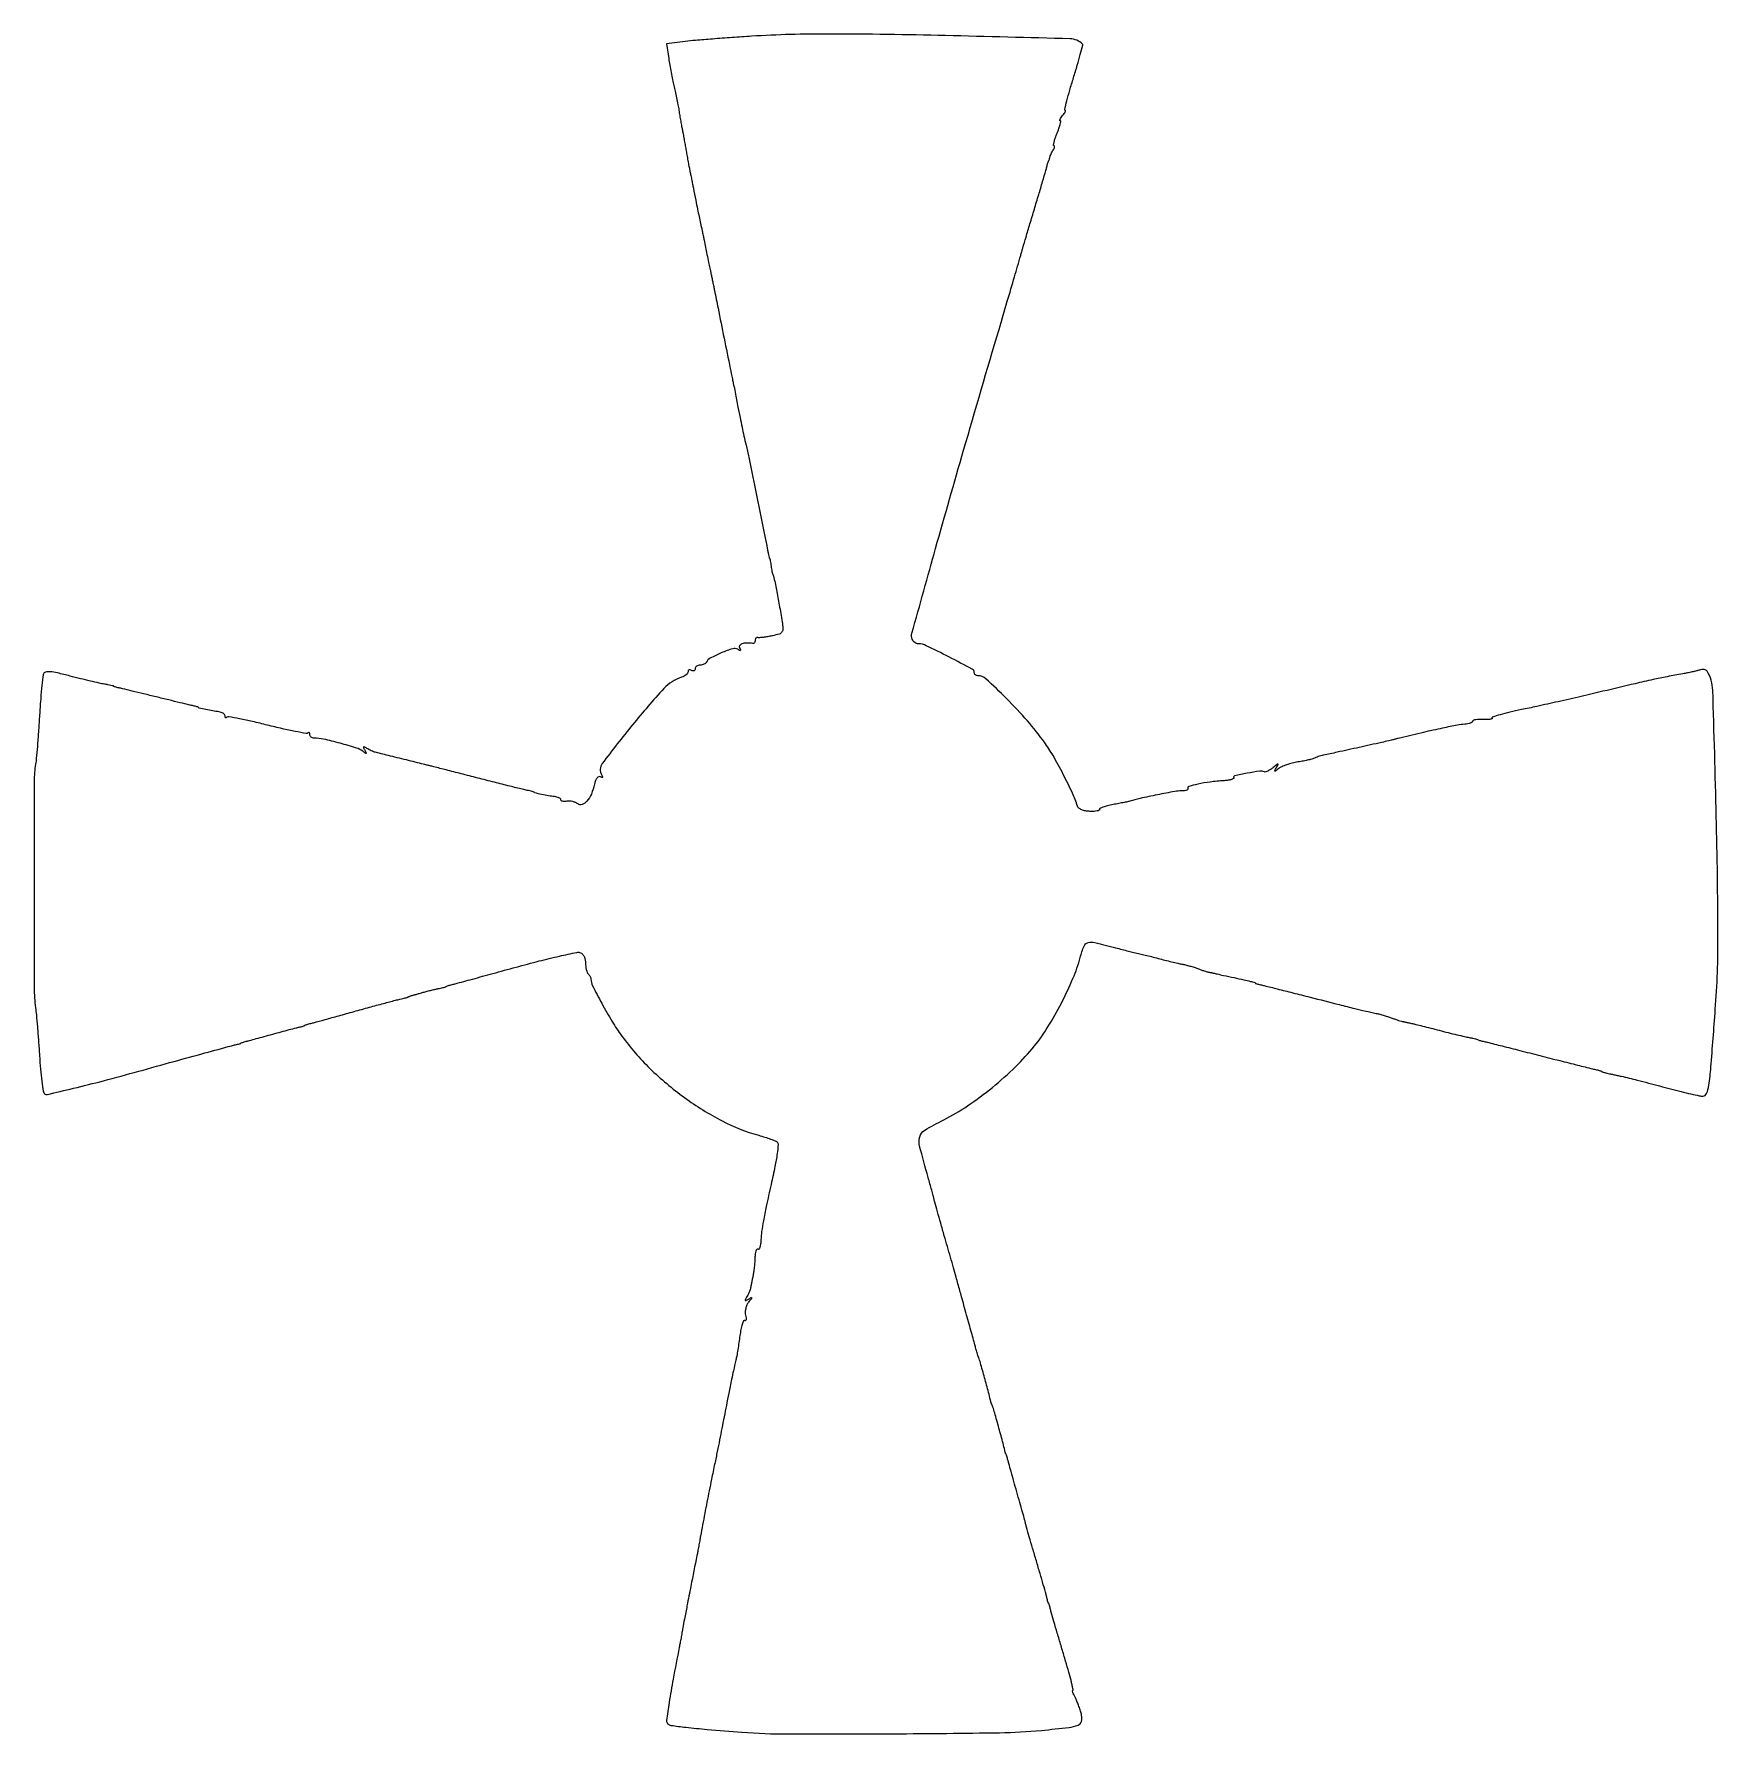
# Model space of a CAD drawing. Extents: x 1 to 477, y 0 to 482.
import ezdxf

# ---------------------------------------------------------------- set-up
doc = ezdxf.new("R2010")
doc.units = 0

msp = doc.modelspace()

# ---------------------------------------------------------------- linework, layer by layer
msp.add_lwpolyline([(204, 480.95668, 0.002057), (198.443776, 480.591056, 0.002082), (192.912604, 480.181072, 0.002026), (188.100782, 479.78464, 0.008489), (185.213121, 479.485481), (179.926243, 478.846872), (180.520983, 474.673436, 0.007212), (180.812339, 472.820659, 0.00475), (181.198409, 470.697822, 0.004779), (181.613455, 468.639299, 0.009199), (181.991949, 467, -0.006989), (182.367298, 465.406478, -0.004164), (182.771702, 463.5, -0.004167), (183.143094, 461.593156, -0.007192), (183.41598, 460, 0.002481), (183.657671, 458.504411, 0.002018), (183.931026, 456.904412, 0.002038), (184.194809, 455.432461, 0.005314), (184.400071, 454.37672, -0.004083), (184.606548, 453.328512, -0.001618), (184.873789, 451.885243, -0.001601), (185.152299, 450.325063, -0.002008), (185.400071, 448.87672, 0.002663), (185.654478, 447.401214, 0.001919), (185.953417, 445.757537, 0.001938), (186.249761, 444.19663, 0.004201), (186.492204, 443, -0.001304), (186.729662, 441.861901, -0.000767), (187.007933, 440.5, -0.000767), (187.281863, 439.138051, -0.001311), (187.505842, 438, 0.000692), (188.176901, 434.567912, 0.001622), (188.69041, 432.004675, 0.002098), (189.125285, 429.914803, 0.002709), (189.542976, 428, -0.001684), (189.789859, 426.879263, -0.001072), (190.069976, 425.573438, -0.001077), (190.33926, 424.291265, -0.002001), (190.551264, 423.25, 0.000194), (191.354927, 419.228514, 0.000963), (191.812179, 416.967701, 0.001636), (192.151257, 415.334922, 0.001781), (192.491712, 413.75, -0.001591), (192.715816, 412.708654, -0.000862), (192.985154, 411.426562, -0.000859), (193.254795, 410.120694, -0.001358), (193.481023, 409, 0.000698), (194.483173, 404.001542, 0.000159), (196.194972, 395.538848, 0.000107), (197.936269, 386.953828, 0.001649), (198.546199, 384, -0.001908), (198.812619, 382.706377, -0.000597), (199.20219, 380.765625, -0.000597), (199.631995, 378.597627, -0.00066), (200.042376, 376.5, 0.001365), (200.711257, 373.106486, 0.002469), (201.280187, 370.332342, 0.0028), (201.822876, 367.820908, 0.002591), (202.407499, 365.25, -0.006292), (203.163137, 361.809464, -0.000322), (205.463843, 350.630171, -0.000321), (207.751036, 339.443729, -0.006333), (208.40753, 336, 0.005583), (208.592064, 335.024052, 0.007927), (208.779546, 334.160937, 0.004869), (208.954895, 333.442797, 0.106357), (209.05069, 333.25, -0.111932), (209.140239, 333.064676, -0.007521), (209.26489, 332.485938, -0.010517), (209.389717, 331.784309, -0.00767), (209.5, 331, 0.007771), (209.610443, 330.215692, 0.010651), (209.735756, 329.514062, 0.007641), (209.861072, 328.935558, 0.112929), (209.951511, 328.75, -0.119639), (210.220229, 328.179607, -0.001579), (211.000491, 324.309918, -0.004642), (211.821003, 319.962103, -0.003662), (212.630916, 315.241544, -0.025752), (212.848103, 313.294743, -0.17027), (212.583775, 312.367479, -0.164734), (211.793119, 311.791896, -0.023727), (209.83272, 311.280284, -0.009759), (208.501669, 311.026618, -0.012246), (207.258674, 310.845986, -0.010466), (206.217217, 310.742661, -0.08836), (205.75, 310.78874, 0.135886), (205.464613, 310.790009, 0.137074), (205.220313, 310.644192, 0.114176), (205.05638, 310.36623, 0.076522), (205, 310, -0.075146), (204.943594, 309.626809, -0.101574), (204.779687, 309.328536, -0.119953), (204.535622, 309.151665, -0.137085), (204.25, 309.118421, 0.041836), (202.578993, 309.240586, 0.081311), (201.264618, 309.011025, 0.163197), (200.606969, 308.501971, 0.293549), (200.595492, 307.845492, -0.029025), (200.851175, 307.372465, -0.357228), (200.804182, 307.187414, -0.281563), (200.587993, 307.16856, -0.022916), (200.069383, 307.457119, 0.218012), (198.658613, 307.633342, 0.022386), (195.421962, 306.452599, 0.024195), (192.303697, 304.973342, 0.166834), (191.166667, 303.75, -0.12921), (190.936478, 303.462547, -0.058488), (190.515104, 303.220312, -0.052342), (189.983289, 303.055626, -0.048968), (189.416667, 303, 0.073123), (188.875334, 302.920406, 0.087712), (188.416146, 302.688914, 0.100542), (188.109176, 302.344835, 0.132785), (188, 301.940983, -0.108972), (187.921712, 301.586039, -0.182303), (187.70625, 301.3746, -0.161196), (187.3821, 301.343488, -0.082592), (187, 301.5, 0.075954), (186.617578, 301.662569, 0.153151), (186.29375, 301.645195, 0.186776), (186.07938, 301.454571, 0.119226), (186, 301.126405, -0.152468), (185.868306, 300.704571, -0.06358), (185.465457, 300.256409, -0.054775), (184.876461, 299.851581, -0.046381), (184.18028, 299.557219, 0.130929), (179.193653, 296.377051, 0.014618), (170.297321, 286.099354, 0.010124), (161.735778, 275.158509, 0.308603), (161.586926, 271.85935, -0.028646), (161.830996, 271.408625, -0.267723), (161.813137, 271.196911, -0.354906), (161.638058, 271.146303, -0.038239), (161.23588, 271.354218, 0.233112), (160.763651, 271.399468, 0.132311), (160.287673, 271.055616, 0.077989), (159.858433, 270.316986, 0.036693), (159.534073, 269.258726, -0.044122), (158.644828, 266.503991, -0.077412), (157.38578, 264.47306, -0.127308), (156.022882, 263.524402, -0.262587), (154.781256, 263.72319, 0.066709), (154.162807, 264.093163, 0.041882), (153.362306, 264.360379, 0.041421), (152.514024, 264.493507, 0.058379), (151.75, 264.460059, -0.037293), (151.079534, 264.402374, -0.061189), (150.514062, 264.465372, -0.087445), (150.132305, 264.630218, -0.252342), (150, 264.87568, 0.211398), (149.875119, 265.157849, 0.066119), (149.485938, 265.427216, 0.052924), (148.920019, 265.645177, 0.037367), (148.25, 265.772082, -0.014861), (146.547248, 266.015873, -0.009524), (144.586199, 266.395008, -0.002648), (142.642195, 266.820183, -0.350977), (142.5, 266.997799, 0.331991), (142.446834, 267.069045, 0.004883), (141.9125, 267.222039, 0.011043), (141.26676, 267.384871, 0.006792), (140.5, 267.549377, -0.010727), (139.18839, 267.841594, -0.000766), (135.5625, 268.737361, -0.001078), (131.241999, 269.821652, -0.000814), (126.5, 271.030811, 0.000125), (121.793824, 272.237742, 0.000174), (117.584375, 273.314601, 0.000104), (114.03668, 274.220065, 0.002295), (113, 274.479361, -0.000813), (112.077651, 274.707158, -0.000096), (110.03125, 275.216522, -0.000115), (107.598708, 275.823092, -0.000095), (105, 276.472254, 0.000275), (102.437413, 277.111413, 0.000369), (100.115625, 277.687335, 0.000252), (98.166667, 278.168207, 0.003955), (97.5, 278.326757, -0.036837), (97.018889, 278.47517, -0.014554), (96.381176, 278.746269, -0.014311), (95.706524, 279.080264, -0.017391), (95.095492, 279.432629, 0.014917), (94.406661, 279.83441, 0.32476), (94.187591, 279.805807, 0.335229), (94.151684, 279.591526, 0.015377), (94.53745, 278.904508, -0.009327), (94.964287, 278.165433, -0.431324), (94.916388, 278.015566, -0.276866), (94.716556, 278.034241, -0.006647), (93.941958, 278.619042, 0.09039), (92.189669, 279.53059, 0.00868), (87.553137, 280.87404, 0.010645), (82.889527, 282.032025, 0.054902), (80.25, 282.329955, -0.078471), (79.772495, 282.406683, -0.090355), (79.367188, 282.626091, -0.10048), (79.096199, 282.951684, -0.12409), (79, 283.333333, 0.05513), (78.961741, 283.679271, 0.165942), (78.839475, 283.879058, 0.256246), (78.661085, 283.913556, 0.119243), (78.45353, 283.786864, -0.245345), (77.967269, 283.634198, -0.003476), (74.863637, 284.211554, -0.008715), (71.22031, 284.981646, -0.005519), (67, 286, 0.005519), (62.77969, 287.018354, 0.008715), (59.136363, 287.788446, 0.003476), (56.032731, 288.365802, 0.245345), (55.54647, 288.213136, -0.110091), (55.3386, 288.081039, -0.251994), (55.160525, 288.107389, -0.175829), (55.038521, 288.292764, -0.058562), (55, 288.620529, 0.167875), (54.868924, 288.999922, 0.081052), (54.485937, 289.352266, 0.066162), (53.919478, 289.625805, 0.051357), (53.25, 289.772082, -0.014859), (51.54239, 290.016562, -0.009618), (49.58242, 290.395853, -0.002702), (47.643273, 290.82093, -0.350813), (47.5, 291, 0.318528), (47.44912, 291.071764, 0.00847), (47.059375, 291.201089, 0.014701), (46.575017, 291.337252, 0.009151), (46, 291.469676, -0.00663), (45.015371, 291.69121, -0.000477), (42.296875, 292.343578, -0.000669), (39.056491, 293.129049, -0.000506), (35.5, 294, 0.000506), (31.943509, 294.870951, 0.000669), (28.703125, 295.656422, 0.000477), (25.984629, 296.30879, 0.00663), (25, 296.530324, -0.009493), (24.42499, 296.66316, -0.015226), (23.940625, 296.800591, -0.009051), (23.55235, 296.931427, -0.316934), (23.5, 297.005719, 0.346978), (23.441858, 297.079416, 0.003242), (22.723406, 297.246419, 0.008979), (21.869888, 297.422949, 0.005476), (20.856275, 297.602209, -0.013886), (19.400564, 297.884981, -0.003055), (16.91852, 298.454993, -0.003176), (14.056186, 299.149998, -0.003049), (11.163615, 299.890595, 0.007771), (7.572737, 300.77393, 0.03682), (5.480294, 301.094575, 0.075604), (4.233567, 301.004066, 0.250288), (3.631729, 300.482686, 0.065172), (3.415282, 299.583605, 0.002919), (3.095369, 296.403104, 0.004865), (2.773805, 292.614837, 0.003457), (2.484006, 288.362069, -0.00225), (2.198642, 284.019897, -0.002738), (1.890847, 279.956358, -0.002304), (1.597523, 276.541466, -0.019136), (1.398254, 275, 0.041108), (0.987203, 270.156081, 0.000575), (0.947959, 240.773604, 0.000681), (0.982184, 211.719743, 0.03394), (1.385492, 206, -0.011577), (1.612261, 204.038455, -0.002419), (1.913344, 200.590625, -0.002537), (2.223146, 196.585166, -0.002397), (2.498591, 192.5, 0.006948), (2.796514, 188.609443, 0.010194), (3.175637, 185.199022, 0.005945), (3.58371, 182.364632, 0.156984), (3.924197, 181.688158, 0.261193), (4.6637, 181.473832, 0.001443), (12.078993, 183.223855, 0.005618), (20.599025, 185.362064, 0.003477), (30.562521, 188.056096, -0.000419), (40.577467, 190.829886, -0.000641), (49.266313, 193.21657, -0.000213), (56.786701, 195.268486, -0.017807), (57.950679, 195.541426, 0.008908), (58.544616, 195.669593, 0.014356), (59.044887, 195.802172, 0.008081), (59.448586, 195.928791, 0.323281), (59.5, 196, -0.309392), (59.550365, 196.073602, -0.00818), (59.940625, 196.217934, -0.014386), (60.424998, 196.372613, -0.008997), (61, 196.527019, 0.004542), (61.905653, 196.761585, 0.000598), (63.821875, 197.278965, 0.000694), (66.092792, 197.898416, 0.000582), (68.5, 198.561649, -0.001454), (70.907213, 199.220369, -0.00174), (73.178125, 199.826224, -0.001494), (75.095355, 200.324456, -0.011491), (76, 200.53463, 0.009161), (76.575018, 200.665403, 0.014723), (77.059375, 200.800176, 0.008491), (77.449082, 200.928375, 0.319226), (77.5, 201, -0.310758), (77.550445, 201.073327, -0.008225), (77.940625, 201.215382, -0.014435), (78.424996, 201.367256, -0.009021), (79, 201.518331, 0.007055), (80.020386, 201.782139, 0.000367), (83.290625, 202.679602, 0.000581), (87.177073, 203.754097, 0.000422), (91.5, 204.958606, -0.001167), (95.858846, 206.166123, -0.001519), (99.85625, 207.250417, -0.001129), (103.211361, 208.141435, -0.013913), (104.5, 208.442476, 0.00659), (105.284303, 208.613627, 0.008994), (105.985937, 208.789812, 0.006338), (106.565645, 208.95443, 0.096219), (106.75, 209.05069, -0.057287), (106.894344, 209.140906, -0.014657), (107.146875, 209.252122, -0.014736), (107.444534, 209.362826, -0.01447), (107.75, 209.456533, 0.00146), (108.187224, 209.578309, 0.00024), (109.03134, 209.816509, 0.000264), (110.024165, 210.097753, 0.000233), (111.058817, 210.391957, -0.00572), (112.180352, 210.697606, -0.004143), (113.436204, 211.013387, -0.004185), (114.634119, 211.293474, -0.009105), (115.558817, 211.483913, 0.007136), (116.303026, 211.634127, 0.011603), (116.929777, 211.785278, 0.005363), (117.446266, 211.928541, 0.334026), (117.5, 212, -0.310866), (117.550452, 212.073305, -0.008229), (117.940625, 212.215181, -0.014439), (118.424995, 212.366835, -0.009023), (119, 212.517648, 0.006784), (120.085761, 212.797235, 0.00017), (125.003274, 214.136708, 0.000366), (130.772564, 215.71484, 0.000249), (137.330296, 217.517314, -0.004821), (143.882758, 219.254062, -0.007244), (149.63373, 220.630778, -0.003414), (154.524822, 221.69196, -0.144297), (155.580296, 221.607561, -0.12396), (156.123748, 221.225244, -0.064364), (156.582962, 220.528166, -0.057905), (156.894399, 219.642915, -0.055708), (157, 218.698051, 0.028748), (157.055257, 217.737779, 0.030343), (157.220312, 216.807657, 0.031844), (157.460823, 216.030041, 0.105836), (157.75, 215.583333, -0.03825), (158.038332, 215.247157, -0.033966), (158.284916, 214.857813, -0.035562), (158.458227, 214.475453, -0.082129), (158.5178, 214.166667, 0.109842), (159.009219, 212.205335, 0.008139), (161.580102, 207.274184, 0.012321), (164.521451, 202.154895, 0.020314), (167.283978, 198, 0.042923), (175.201041, 188.848164, 0.036107), (185.012161, 180.590455, 0.036845), (195.642026, 174.017544, 0.051861), (206, 169.922246, -0.007445), (207.772963, 169.397463, -0.009717), (209.377478, 168.862, -0.007616), (210.697304, 168.370081, -0.084297), (211.178648, 168.081422, -0.239761), (211.500009, 167.303536, -0.014761), (211.220778, 164.73752, -0.015683), (210.605184, 161.135687, -0.005492), (209.501829, 156, 0.002393), (208.132018, 149.811096, 0.007831), (207.310106, 145.701065, 0.011686), (206.833085, 142.713621, 0.02379), (206.625663, 140.346324, -0.023077), (206.524181, 139.168809, -0.045652), (206.316601, 138.254957, -0.075381), (206.046023, 137.715729, -0.395942), (205.75, 137.655341, 0.37005), (205.458707, 137.609504, 0.092266), (205.198484, 137.156969, 0.052113), (205.007411, 136.35437, 0.02579), (204.92569, 135.309017, -0.012563), (204.860793, 134.05177, -0.007963), (204.725083, 132.590774, -0.007997), (204.545894, 131.159455, -0.014625), (204.347123, 130, 0.000074), (204.139432, 128.969531, 0.000074), (203.932373, 127.940625, 0.000072), (203.752079, 127.043368, 0.000297), (203.643313, 126.5, -0.04015), (203.506411, 126.018883, -0.015818), (203.244939, 125.381176, -0.015536), (202.917538, 124.706537, -0.018747), (202.567371, 124.095492, 0.014917), (202.16559, 123.406661, 0.32476), (202.194193, 123.187591, 0.335229), (202.408474, 123.151684, 0.015377), (203.095492, 123.53745, -0.009181), (203.88076, 123.991271, -0.557084), (203.998196, 123.925449, -0.179293), (203.920858, 123.685187, -0.00381), (203.131976, 122.697285, 0.066574), (202.647137, 121.903859, 0.047811), (202.319959, 120.916631, 0.048185), (202.188426, 119.896073, 0.072039), (202.288717, 119.003946, -0.028489), (202.437671, 118.264634, -0.075394), (202.433017, 117.726581, -0.198601), (202.282797, 117.482256, -0.304144), (202.043045, 117.473397, 0.443228), (201.707916, 117.376724, 0.035782), (201.322058, 116.421779, 0.03011), (200.956481, 115.003493, 0.01633), (200.670513, 113.224777, -0.004523), (200.400803, 111.250851, -0.004164), (200.08836, 109.226966, -0.004161), (199.779816, 107.427559, -0.013744), (199.534209, 106.25, 0.001601), (198.840483, 103.28595, 0.003147), (198.311163, 100.92346, 0.003787), (197.883158, 98.88079, 0.004319), (197.505283, 96.919473, -0.003003), (196.85532, 93.497459, -0.000511), (195.571481, 86.988041, -0.000518), (194.274028, 80.48018, -0.002898), (193.555441, 77, 0.002938), (192.645454, 72.591074, 0.000968), (191.358154, 66.098263, 0.000823), (190.115557, 59.71107, 0.005398), (189.532223, 56.5, -0.001901), (189.300075, 55.169245, -0.001269), (189.024544, 53.646875, -0.001277), (188.749836, 52.171944, -0.002507), (188.52237, 51, 0.000233), (186.801381, 42.343904, 0.00082), (185.707021, 36.778322, 0.001195), (184.971617, 32.956991, 0.004233), (184.526381, 30.5, -0.001717), (184.292144, 29.169243, -0.001146), (184.015185, 27.646875, -0.001154), (183.739841, 26.171937, -0.002266), (183.512758, 25, 0.003228), (181.789674, 16.014863, 0.008), (180.675458, 9.405635, 0.003973), (179.939908, 4.299579, 0.234281), (180.2312, 3.435467, 0.162492), (181.235194, 2.933994, 0.006493), (185.342164, 2.405096, 0.007699), (191.388275, 1.800337, 0.001937), (201.254132, 1.005198, 0.018649), (214.167243, 0.498049, 0.002007), (244.082563, 0.559492, 0.001871), (274.131336, 0.854324, 0.021219), (286, 1.519494, 0.003837), (293.796025, 2.349696, 0.061596), (296.366855, 2.970108, 0.237196), (297.328909, 4.012842, 0.129172), (297.369001, 5.796689, 0.015964), (297.046746, 6.977716, 0.011019), (296.610247, 8.293402, 0.011122), (296.134011, 9.541125, 0.022246), (295.692688, 10.5, -0.010993), (295.309993, 11.284518, -0.016534), (295.014431, 11.985938, -0.011418), (294.806104, 12.569484, -0.232678), (294.83102, 12.75, 0.058579), (294.890044, 12.864109, 0.044394), (294.927887, 13, 0.045384), (294.940457, 13.136004, 0.074752), (294.923489, 13.25, -0.018237), (294.87945, 13.415198, -0.001378), (294.777759, 13.867188, -0.001899), (294.659965, 14.407259, -0.001444), (294.534829, 15, 0.016958), (294.29549, 15.98192, 0.001194), (293.526576, 18.703125, 0.001688), (292.590767, 21.943485, 0.001271), (291.540814, 25.5, -0.000886), (290.487887, 29.056505, -0.001175), (289.543063, 32.296875, -0.000834), (288.76178, 35.016973, -0.011732), (288.505985, 36, 0.009056), (288.359642, 36.575008, 0.014504), (288.211755, 37.059375, 0.008288), (288.072934, 37.449442, 0.312711), (288, 37.5, -0.319258), (287.928382, 37.550919, -0.008492), (287.800234, 37.940625, -0.014724), (287.665526, 38.424982, -0.009162), (287.534829, 39, 0.016743), (287.295923, 39.981982, 0.001179), (286.529645, 42.703125, 0.001667), (285.597214, 45.943485, 0.001255), (284.551262, 49.5, -0.000894), (283.502521, 53.056505, -0.001185), (282.561631, 56.296875, -0.000841), (281.783747, 59.016983, -0.011838), (281.529405, 60, 0.009628), (281.288372, 60.948848, 0.000909), (280.648455, 63.2625, 0.001164), (279.873961, 66.018214, 0.000916), (279.022535, 69, -0.000847), (278.170663, 71.981785, -0.001075), (277.394822, 74.7375, -0.00084), (276.753036, 77.05101, -0.00889), (276.509564, 78, 0.008259), (276.358297, 78.592701, 0.010574), (276.198563, 79.132812, 0.008642), (276.048323, 79.577264, 0.083986), (275.951511, 79.75, -0.067535), (275.864052, 79.894736, -0.017873), (275.765402, 80.146875, -0.0178), (275.672802, 80.444536, -0.01745), (275.600922, 80.75, 0.01588), (275.132909, 82.767274, 0.002037), (273.974305, 87.056887, 0.001736), (272.771813, 91.37916, 0.02149), (272.238651, 93, -0.004124), (272.013894, 93.610943, -0.004541), (271.806528, 94.20625, -0.004239), (271.638349, 94.717805, -0.022943), (271.562289, 95, 0.011139), (271.035069, 97.15744, 0.001817), (269.904836, 101.3125, 0.001358), (268.729705, 105.526777, 0.019689), (268.251244, 107, -0.006545), (268.021964, 107.64753, -0.005184), (267.790599, 108.353125, -0.005243), (267.589578, 109.012297, -0.013009), (267.4601, 109.5, 0.007852), (267.293147, 110.156073, 0.000563), (266.799245, 111.96875, 0.000791), (266.204351, 114.129003, 0.000597), (265.544336, 116.5, -0.000223), (264.831404, 119.053695, -0.000187), (264.076691, 121.765625, -0.000188), (263.388297, 124.246448, -0.000515), (262.904366, 126, 0.000487), (261.856617, 129.797418, 0.001464), (261.131417, 132.386362, 0.001037), (260.271714, 135.397398, 0.000152), (258.513607, 141.5, -0.000755), (257.49357, 145.056781, -0.000999), (256.576318, 148.29802, -0.000711), (255.81654, 151.018279, -0.009925), (255.563724, 152.003897, 0.007045), (255.350861, 152.854071, 0.001358), (254.939622, 154.386755, 0.001445), (254.449797, 156.172278, 0.001333), (253.936367, 158.003897, -0.005645), (251.527937, 166.889974, -0.130148), (251.542158, 169.496406, -0.195587), (252.935122, 171.326502, -0.01577), (258.346371, 174.299335, 0.03091), (265.098206, 178.279233, 0.022304), (272.116817, 183.494325, 0.022249), (278.668339, 189.335265, 0.030016), (284.010754, 195.207719, 0.031174), (287.809678, 200.576228, 0.018936), (291.645836, 207.344578, 0.01899), (294.920803, 214.304807, 0.034478), (296.97506, 220.246185, -0.029614), (298.052419, 223.463047, -0.234108), (299.191303, 224.479148, -0.126893), (301.097936, 224.509871, -0.006827), (306.996103, 223.003949, 0.00218), (308.828008, 222.518045, 0.002368), (310.61439, 222.061565, 0.002224), (312.148466, 221.684528, 0.011575), (313, 221.5, -0.011575), (313.851534, 221.315472, -0.002224), (315.38561, 220.938435, -0.002368), (317.171992, 220.481955, -0.00218), (319.003897, 219.996051, 0.003532), (320.888362, 219.501656, 0.00325), (322.832536, 219.019684, 0.003246), (324.571426, 218.612507, 0.010731), (325.723884, 218.376417, -0.015215), (326.739593, 218.158833, -0.008477), (327.963111, 217.835432, -0.008449), (329.190949, 217.466003, -0.013541), (330.223884, 217.104979, 0.005746), (331.150298, 216.76489, 0.0064), (332.051703, 216.458615, 0.005951), (332.825935, 216.216709, 0.033147), (333.25, 216.119801, -0.00428), (333.55547, 216.068321, -0.004583), (333.853125, 216.012716, -0.004353), (334.107989, 215.960375, -0.021437), (334.25, 215.923489, 0.018972), (334.593459, 215.832469, 0.000918), (335.747098, 215.575368, 0.000984), (337.488785, 215.194165, 0.000213), (340.5, 214.542652, -0.002154), (343.305552, 213.924227, -0.007598), (345.100722, 213.491643, -0.003945), (346.385125, 213.150586, -0.337883), (346.5, 213, 0.317748), (346.550838, 212.928079, 0.008446), (346.940625, 212.797493, 0.014675), (347.424984, 212.659771, 0.009138), (348, 212.525497, -0.008371), (349.04158, 212.283959, -0.000351), (352.73125, 211.360241, -0.000606), (357.102167, 210.257073, -0.000431), (362, 209.010109, 0.000382), (370.290476, 206.898541, 0.002231), (374.660183, 205.809877, 0.004075), (377.73366, 205.085197, 0.004476), (380.723884, 204.433915, -0.013099), (381.739601, 204.194269, -0.007315), (382.963111, 203.852322, -0.007293), (384.190998, 203.470146, -0.011748), (385.223884, 203.104979, 0.005746), (386.150298, 202.76489, 0.0064), (387.051703, 202.458615, 0.005951), (387.825935, 202.216709, 0.033147), (388.25, 202.119801, -0.00428), (388.55547, 202.068321, -0.004583), (388.853125, 202.012716, -0.004353), (389.107989, 201.960375, -0.021437), (389.25, 201.923489, 0.017944), (389.415186, 201.87935, 0.001355), (389.867188, 201.77708, 0.001868), (390.407259, 201.658538, 0.00142), (391, 201.532517, -0.008805), (391.906804, 201.32568, -0.001138), (393.837113, 200.844816, -0.001327), (396.124795, 200.262932, -0.001108), (398.551873, 199.63299, 0.00264), (401.04839, 198.993186, 0.00266), (403.545145, 198.381452, 0.002594), (405.726211, 197.871299, 0.010734), (407.051873, 197.598272, -0.005583), (407.990481, 197.415019, -0.009138), (408.780863, 197.236402, -0.003364), (409.445136, 197.068723, -0.341634), (409.5, 196.997799, 0.318189), (409.550256, 196.926822, 0.008222), (409.940625, 196.796541, 0.014467), (410.424982, 196.658971, 0.009004), (411, 196.524457, -0.008384), (412.064504, 196.27683, -0.000273), (416.31875, 195.209233, -0.000524), (421.335555, 193.941777, -0.000364), (427, 192.5, 0.000364), (432.664445, 191.058223, 0.000524), (437.68125, 189.790767, 0.000273), (441.935496, 188.72317, 0.008384), (443, 188.475543, -0.009136), (443.575016, 188.34087, -0.014669), (444.059375, 188.202813, -0.008441), (444.449171, 188.071955, -0.317581), (444.5, 188, 0.316652), (444.550779, 187.927859, 0.008413), (444.940625, 187.795493, 0.014639), (445.424986, 187.655573, 0.009121), (446, 187.518689, 0.000139), (446.747302, 187.355353, 0.000052), (447.79375, 187.127053, 0.000052), (448.932927, 186.878773, 0.000063), (450, 186.646464, -0.004645), (452.287946, 186.12636, -0.004606), (454.572171, 185.562463, -0.002514), (457.7939, 184.718278, -0.000415), (464, 183.053189, 0.00479), (466.990578, 182.27881, 0.006041), (469.773007, 181.622297, 0.004874), (472.114159, 181.123591, 0.047425), (473.120875, 181.017138, 0.307711), (474.197351, 181.732393, 0.060961), (474.837586, 184.086592, 0.016274), (475.408025, 189.194549, 0.000866), (476.665007, 205.5, 0.0197), (477.418643, 226.536543, 0.005222), (476.947124, 260.14306, 0.001706), (475.950514, 295.873361, 0.131266), (474.320132, 301.290677, 0.154569), (474.011264, 301.556541, 0.068121), (473.485826, 301.700812, 0.058077), (472.8393, 301.711101, 0.048567), (472.165843, 301.576568, -0.013925), (471.321874, 301.346279, -0.004998), (470.108091, 301.063957, -0.004954), (468.7707, 300.780818, -0.00585), (467.5, 300.54036, 0.004167), (463.0141, 299.707112, 0.005975), (459.054203, 298.888147, 0.003795), (453.984725, 297.735973, 0.000743), (444.880854, 295.579804, -0.001712), (438.738188, 294.137541, -0.001408), (432.171718, 292.63894, -0.001421), (426.132452, 291.296566, -0.00378), (421.8101, 290.382898, 0.007127), (418.504207, 289.660943, 0.012358), (415.783643, 288.954733, 0.006429), (413.608124, 288.301857, 0.489225), (413.497342, 288.004301, -0.458519), (413.428101, 287.785327, -0.061853), (412.900884, 287.63306, -0.038004), (412.038278, 287.562479, -0.0187), (410.937242, 287.597422, 0.022411), (409.811371, 287.624793, 0.036797), (408.862815, 287.5353, 0.04306), (408.182885, 287.359005, 0.317857), (408, 287.100386, -0.254655), (407.848207, 286.821676, -0.05482), (407.339063, 286.566977, -0.044635), (406.611934, 286.369564, -0.029338), (405.75, 286.268047, 0.033472), (403.719037, 286.011818, 0.004434), (399.472223, 285.14526, 0.004708), (394.112887, 283.949225, 0.002799), (387.75, 282.428592, -0.000039), (386.953347, 282.233549, -0.000023), (386, 282.000266, -0.000023), (385.046651, 281.767075, -0.000039), (384.25, 281.572315, -0.00528), (382.247241, 281.105211, -0.000286), (375.907692, 279.700848, -0.000471), (369.666328, 278.328145, -0.00177), (365.746241, 277.484379, 0.014431), (365.020077, 277.30873, 0.013483), (364.28844, 277.087887, 0.013596), (363.649688, 276.856672, 0.043972), (363.246241, 276.655585, -0.072804), (362.753783, 276.444516, -0.008135), (361.566425, 276.149797, -0.00975), (360.132979, 275.84797, -0.007762), (358.575632, 275.576624, 0.021795), (356.961895, 275.248556, 0.020844), (355.358255, 274.777283, 0.021311), (353.979923, 274.242476, 0.066965), (353.133673, 273.727732, -0.005002), (352.271011, 273.044002, -0.272997), (352.072697, 273.018641, -0.443234), (352.023018, 273.163418, -0.007157), (352.5, 274, 0.00814), (352.999802, 274.880631, 0.56949), (352.928989, 275, 0.169108), (352.673508, 274.911048, 0.003089), (351.538264, 274, -0.023068), (350.787882, 273.445587, -0.031218), (350.059607, 273.021049, -0.032125), (349.438823, 272.757756, -0.19422), (349.096305, 272.773783, 0.143388), (347.746201, 272.971743, 0.011744), (344.19059, 272.387964, 0.008575), (340.631323, 271.653965, 0.515191), (340.413886, 271.137987, -0.422767), (340.34805, 270.877243, -0.055369), (339.765379, 270.621991, -0.038091), (338.835863, 270.408152, -0.019872), (337.653676, 270.277302, 0.01413), (333.703173, 269.88589, 0.021057), (330.280346, 269.301426, 0.017102), (327.660637, 268.645234, 0.496925), (327.445408, 268.088332, -0.326855), (327.424836, 267.825954, -0.122711), (327.106102, 267.600071, -0.063819), (326.4967, 267.447793, -0.03029), (325.687387, 267.401741, 0.046277), (323.720234, 267.22666, 0.004033), (318.786171, 266.281215, 0.005385), (313.892992, 265.2477, 0.022749), (311, 264.464408, -0.027402), (310.647891, 264.372578, -0.0012), (309.403777, 264.123071, -0.002033), (307.925733, 263.836576, -0.001449), (306.268176, 263.527246, 0.014996), (304.672469, 263.184484, 0.027027), (303.392998, 262.794832, 0.028666), (302.504181, 262.411718, 0.440685), (302.422895, 262.125098, -0.453006), (302.351534, 261.891835, -0.057641), (301.784417, 261.711386, -0.037195), (300.870267, 261.602508, -0.018662), (299.706547, 261.594515, -0.041143), (298.477005, 261.733663, -0.051829), (297.382714, 262.070367, -0.060965), (296.563472, 262.543623, -0.159269), (296.179027, 263.094515, 0.035363), (294.790574, 266.737884, 0.010599), (292.173554, 272.07365, 0.01097), (289.267773, 277.403675, 0.026111), (286.821054, 281.193495, 0.02362), (282.042879, 287.191044, 0.016403), (276.118587, 293.515353, 0.009865), (270.3059, 299.101335, 0.188636), (268.008658, 300, -0.083478), (267.623448, 300.064764, -0.092864), (267.296293, 300.251359, -0.100555), (267.077522, 300.529303, -0.117129), (267, 300.855689, 0.276975), (266.414151, 301.832138, 0.003566), (259.808619, 305.295074, 0.006257), (253.40791, 308.491935, 0.113153), (251.191629, 309, -0.092377), (250.675122, 309.096248, -0.066757), (250.16042, 309.37862, -0.065058), (249.725477, 309.796193, -0.077512), (249.442625, 310.28892, -0.160772), (249.359497, 312.034287, -0.000408), (256.048728, 336.013827, -0.00239), (263.976619, 363.83123, -0.001292), (273.987311, 398, 0.000268), (276.33849, 405.964588, 0.000402), (278.381266, 412.91875, 0.000159), (280.12833, 418.890997, 0.009094), (280.430583, 420, -0.009525), (280.707164, 421.01137, -0.000531), (281.631869, 424.14375, -0.000819), (282.74244, 427.868686, -0.000599), (283.986939, 432, 0.000906), (285.228675, 436.131327, 0.00124), (286.330851, 439.85625, 0.000801), (287.244199, 442.989965, 0.014512), (287.50531, 444, -0.008441), (287.650881, 444.592701, -0.01081), (287.805807, 445.132812, -0.008851), (287.952397, 445.577154, -0.085722), (288.048489, 445.75, 0.069031), (288.13539, 445.894786, 0.018341), (288.232023, 446.146875, 0.018242), (288.321787, 446.444536, 0.017869), (288.390313, 446.75, -0.047426), (288.497311, 447.122479, -0.015601), (288.722559, 447.646875, -0.015382), (289.010191, 448.2164, -0.016827), (289.32433, 448.75, 0.031234), (289.588539, 449.229877, 0.066508), (289.71673, 449.632812, 0.129602), (289.695086, 449.894352, 0.3177), (289.545597, 450, -0.461444), (289.394951, 450.176642, -0.022622), (289.570891, 451.028125, -0.023591), (289.915472, 452.157363, -0.01311), (290.435553, 453.5, 0.013086), (290.955707, 454.842637, 0.023546), (291.300515, 455.971875, 0.022542), (291.476887, 456.82359, 0.461624), (291.326529, 457, -0.430761), (291.21103, 457.122175, -0.091717), (291.288651, 457.440625, -0.046384), (291.561923, 457.923817, -0.021332), (292, 458.5, 0.01944), (292.441473, 459.076112, 0.041406), (292.726062, 459.559375, 0.07655), (292.824944, 459.882872, 0.457), (292.723559, 460, -0.485621), (292.572563, 460.191912, -0.002858), (293.195869, 462.703757, -0.008266), (294.003591, 465.674413, -0.004845), (295.063503, 469.204278, 0.003962), (296.136925, 472.756368, 0.006384), (296.988534, 475.800543, 0.001836), (297.679782, 478.437847, 0.265503), (297.598842, 478.734491, 0.191565), (294.131859, 480.228397, 0.001143), (258.771606, 481.148778, 0.005086), (225.914016, 481.594558, 0.016249)], format="xyb", close=True)

doc.saveas('drawing.dxf')
